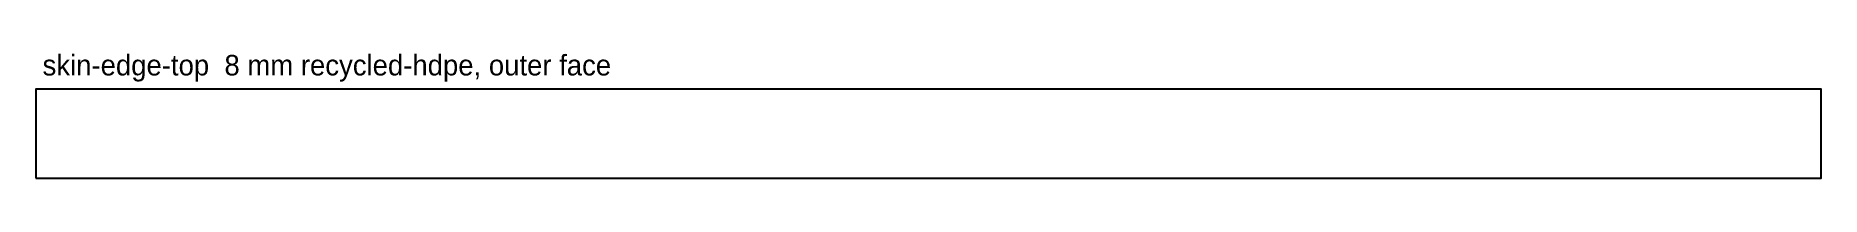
# Model space of a CAD drawing. Header units: millimetres. Extents: x 0 to 521, y 0 to 36.
import ezdxf

# ---------------------------------------------------------------- set-up
doc = ezdxf.new("R2010")
doc.units = ezdxf.units.MM
doc.layers.add('CUT_OUTSIDE', color=1, linetype='Continuous')
doc.layers.add('NOTES', color=7, linetype='Continuous')

msp = doc.modelspace()

# ---------------------------------------------------------------- linework, layer by layer
at = {"layer": 'CUT_OUTSIDE'}
msp.add_lwpolyline([(0, 0), (521, 0), (521, 26), (0, 26), (0, 0)], close=True, dxfattribs=at)

# ---------------------------------------------------------------- texts
at = {"layer": 'NOTES'}
msp.add_text('skin-edge-top  8 mm recycled-hdpe, outer face', height=6, dxfattribs=at).set_placement((2, 30))

doc.saveas('drawing.dxf')
